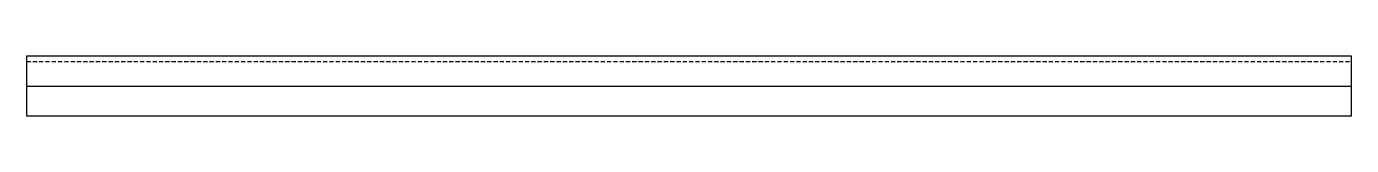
# Model space of a CAD drawing. Extents: x -500 to 500, y -22 to 23.
import ezdxf

# ---------------------------------------------------------------- set-up
doc = ezdxf.new("R2010")
doc.units = 0
doc.linetypes.add('HIDDEN2', pattern=[4.7625, 3.175, -1.5875])
doc.layers.add('0-INV', color=7, linetype='Continuous', true_color=0x1a1a1a, plot=False)
doc.layers.add('KTS_EX_HID', color=7, linetype='HIDDEN2')
doc.layers.add('KTS_EX_VIS', color=7, linetype='Continuous')

msp = doc.modelspace()

# ---------------------------------------------------------------- linework, layer by layer
at = {"layer": '0-INV'}
msp.add_lwpolyline([(-500, 0), (500, 0)], dxfattribs=at)
at = {"layer": 'KTS_EX_HID'}
msp.add_line((-500, 18.5), (500, 18.5), dxfattribs=at)
at = {"layer": 'KTS_EX_VIS'}
msp.add_lwpolyline([(-500, -22.5), (500, -22.5), (500, 22.5), (-500, 22.5)], close=True, dxfattribs=at)

doc.saveas('drawing.dxf')
